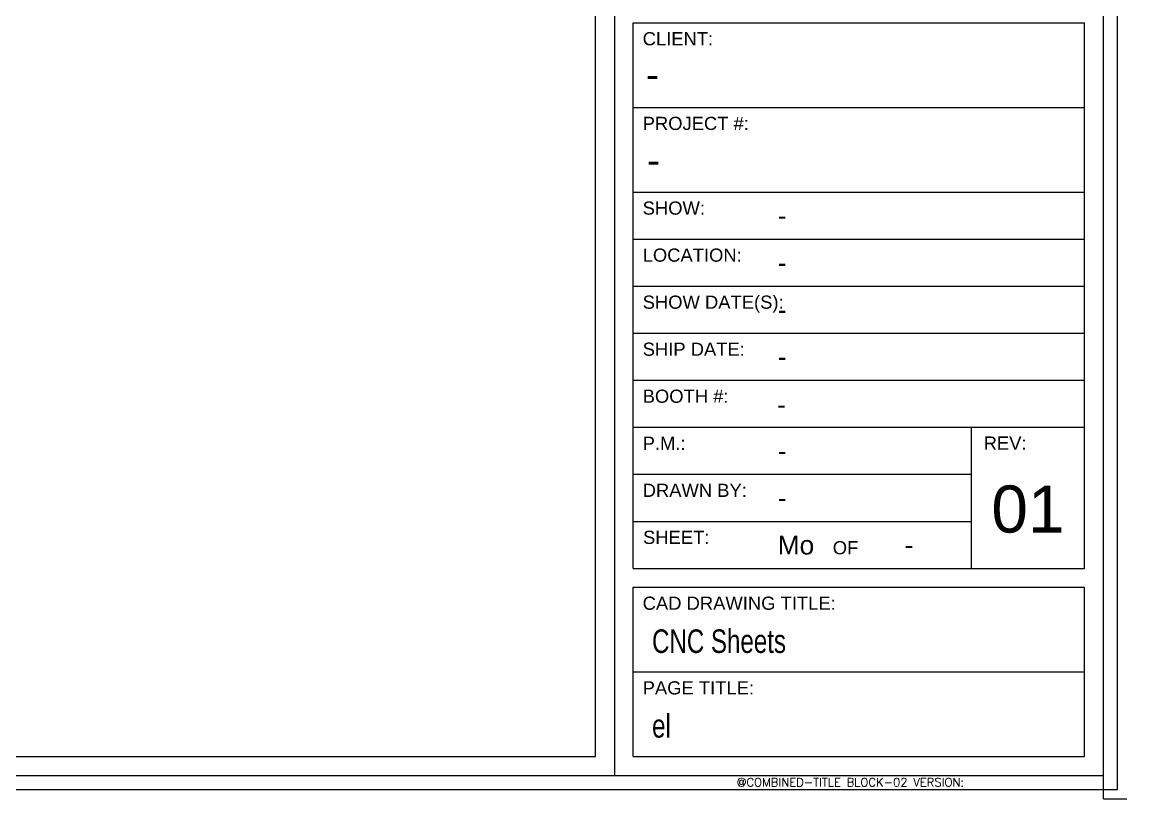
# Paper-space layout '04-Layout1 (4)' of a CAD drawing. Header units: inches. Extents: x -0.2 to 23.2, y -0.1 to 17.4.
# Drawn here: x 17.38 to 23.25, y -0.12 to 4 of the extents above; entities that cross this region are included whole.
import ezdxf
from ezdxf.enums import TextEntityAlignment as Align

# ---------------------------------------------------------------- set-up
doc = ezdxf.new("R2010")
doc.units = ezdxf.units.IN
doc.header["$MEASUREMENT"] = 0
doc.layers.get('Defpoints').update_dxf_attribs({"true_color": 0xff8080})
doc.styles.add('ANNO', font='swissli.ttf')
doc.styles.add('ANNO NARROW', font='swisscli.ttf')
doc.styles.get("Standard").update_dxf_attribs({"font": 'simplex.shx'})

# ---------------------------------------------------------------- blocks, each defined once
blk = doc.blocks.new('*U23')
at = {"color": 5}
for p, q in [((20.525, 17.25), (20.525, 0)), ((20.625, 1.1), (20.625, 4)), ((20.625, 4), (23.025, 4)), ((23.025, 1.1), (23.025, 4)), ((20.625, 3.55), (23.025, 3.55)), ((20.625, 3.1), (23.025, 3.1)), ((22.4222, 1.85), (22.4222, 1.1)), ((22.4222, 1.85), (23.025, 1.85)), ((20.625, 1.1), (23.025, 1.1)), ((22.4222, 1.1), (23.025, 1.1)), ((20.625, 0.1), (20.625, 1)), ((20.625, 1), (23.025, 1)), ((23.025, 0.1), (23.025, 1)), ((20.625, 0.1), (23.025, 0.1))]:
    blk.add_line(p, q, dxfattribs=at)
at = {"color": 9}
for p, q in [((20.625, 2.85), (23.025, 2.85)), ((20.625, 2.6), (23.025, 2.6)), ((20.625, 2.6), (23.025, 2.6)), ((20.625, 2.35), (23.025, 2.35)), ((20.625, 2.35), (23.025, 2.35)), ((20.625, 2.1), (23.025, 2.1)), ((20.625, 2.1), (23.025, 2.1)), ((20.625, 1.85), (22.4222, 1.85)), ((20.625, 1.6), (22.4222, 1.6)), ((20.625, 1.35), (22.4222, 1.35)), ((20.625, 0.55), (23.025, 0.55))]:
    blk.add_line(p, q, dxfattribs=at)
blk.add_lwpolyline([(-0.075, -0.075), (23.2, -0.075), (23.2, 17.325), (-0.075, 17.325)], close=True, dxfattribs=at)
at = {"color": 5}
blk.add_lwpolyline([(0, 0), (23.125, 0), (23.125, 17.25), (0, 17.25)], close=True, dxfattribs=at)
at = {"layer": 'Defpoints'}
for q in [(23.125, 0), (23.25, -0.125)]:
    blk.add_line((23.125, -0.125), q, dxfattribs=at)
blk.add_lwpolyline([(0.1, 0.1), (20.425, 0.1), (20.425, 17.15), (0.1, 17.15)], close=True, dxfattribs=at)
at = {"color": 4, "char_height": 0.07, "style": 'ANNO'}
for s, insert, attachment_point in [('CLIENT:', (20.675, 3.95), 1), ('PROJECT #:', (20.675, 3.5), 1), ('SHOW:', (20.675, 3.05), 1), ('LOCATION:', (20.675, 2.8), 1), ('SHOW DATE(S):', (20.675, 2.55), 1), ('SHIP DATE:', (20.675, 2.3), 1), ('BOOTH #:', (20.675, 2.05), 1), ('P.M.:', (20.675, 1.8), 1), ('DRAWN BY:', (20.675, 1.55), 1), ('SHEET:', (20.677, 1.3), 1), ('OF', (21.7537, 1.1739), 8), ('CAD DRAWING TITLE:', (20.675, 0.95), 1), ('PAGE TITLE:', (20.675, 0.5), 1)]:
    blk.add_mtext(s, dxfattribs=dict(at, insert=insert, attachment_point=attachment_point))
at = {"color": 4, "insert": (22.4883, 1.8011), "char_height": 0.07, "width": 0.195696, "attachment_point": 1, "style": 'ANNO'}
blk.add_mtext('REV:', dxfattribs=at)
at = {"color": 4, "ltscale": 0.95, "style": 'ANNO'}
for tag, p in [('CLIENT', (20.6927, 3.7259)), ('PROJECT_NO', (20.6981, 3.2708))]:
    blk.add_attdef(tag, text='', height=0.15, dxfattribs=at).set_placement(p, align=Align.MIDDLE_LEFT)
at = {"color": 4}
for tag, height, style, p in [('SHOW', 0.1, 'ANNO', (21.393, 2.975)), ('LOCATION', 0.1, 'ANNO', (21.393, 2.725)), ('SHOWDATE', 0.1, 'ANNO', (21.393, 2.475)), ('SHIP_DATE', 0.1, 'ANNO', (21.393, 2.225)), ('BOOTH_NO', 0.1, 'ANNO', (21.3894, 1.9714)), ('PM', 0.1, 'ANNO', (21.393, 1.725)), ('DET', 0.1, 'ANNO', (21.393, 1.475)), ('SHEET_NO', 0.1, 'ANNO', (21.393, 1.2239)), ('TOTAL_SHEETS', 0.1, 'ANNO', (22.0681, 1.225)), ('CAD_DWG_TITLE', 0.125, 'ANNO NARROW', (20.725, 0.7132)), ('PAGE_TITLE', 0.125, 'ANNO NARROW', (20.725, 0.2632))]:
    blk.add_attdef(tag, text='', height=height, dxfattribs=dict(at, style=style)).set_placement(p, align=Align.MIDDLE_LEFT)
at = {"color": 4, "ltscale": 0.95, "style": 'ANNO'}
blk.add_attdef('REV', text='', height=0.25, dxfattribs=at).set_placement((22.7236, 1.4155), align=Align.MIDDLE_CENTER)
at = {"layer": 'Defpoints'}
blk.add_text('@COMBINED-TITLE BLOCK-02 VERSION:', height=0.045, dxfattribs=at).set_placement((21.175, -0.059))
at = {"layer": 'Defpoints', "flags": 2}
blk.add_attdef('TITLE_BLOCK_VERSION', (22.558, -0.059), '', height=0.045, dxfattribs=at)

psp = doc.layouts.new('04-Layout1 (4)')

# ---------------------------------------------------------------- block references
at = {"color": 2}
ref = psp.add_blockref('*U23', (0, 0), dxfattribs=at)
ref.add_attrib('CLIENT', '-', dxfattribs={"color": 4, "ltscale": 0.95, "height": 0.15, "style": 'ANNO'}).set_placement((20.6927, 3.7259), align=Align.MIDDLE_LEFT)
ref.add_attrib('PROJECT_NO', '-', dxfattribs={"color": 4, "ltscale": 0.95, "height": 0.15, "style": 'ANNO'}).set_placement((20.6981, 3.2708), align=Align.MIDDLE_LEFT)
ref.add_attrib('SHOW', '-', dxfattribs={"color": 4, "height": 0.1, "style": 'ANNO'}).set_placement((21.393, 2.975), align=Align.MIDDLE_LEFT)
ref.add_attrib('LOCATION', '-', dxfattribs={"color": 4, "height": 0.1, "style": 'ANNO'}).set_placement((21.393, 2.725), align=Align.MIDDLE_LEFT)
ref.add_attrib('SHOWDATE', '-', dxfattribs={"color": 4, "height": 0.1, "style": 'ANNO'}).set_placement((21.393, 2.475), align=Align.MIDDLE_LEFT)
ref.add_attrib('SHIP_DATE', '-', dxfattribs={"color": 4, "height": 0.1, "style": 'ANNO'}).set_placement((21.393, 2.225), align=Align.MIDDLE_LEFT)
ref.add_attrib('BOOTH_NO', '-', dxfattribs={"color": 4, "height": 0.1, "style": 'ANNO'}).set_placement((21.3894, 1.9714), align=Align.MIDDLE_LEFT)
ref.add_attrib('PM', '-', dxfattribs={"color": 4, "height": 0.1, "style": 'ANNO'}).set_placement((21.393, 1.725), align=Align.MIDDLE_LEFT)
ref.add_attrib('DET', '-', dxfattribs={"color": 4, "height": 0.1, "style": 'ANNO'}).set_placement((21.393, 1.475), align=Align.MIDDLE_LEFT)
ref.add_attrib('SHEET_NO', 'Mo', dxfattribs={"color": 4, "height": 0.1, "style": 'ANNO'}).set_placement((21.393, 1.2239), align=Align.MIDDLE_LEFT)
ref.add_attrib('TOTAL_SHEETS', '-', dxfattribs={"color": 4, "height": 0.1, "style": 'ANNO'}).set_placement((22.0681, 1.225), align=Align.MIDDLE_LEFT)
ref.add_attrib('REV', '01', dxfattribs={"color": 4, "ltscale": 0.95, "height": 0.25, "style": 'ANNO'}).set_placement((22.7236, 1.4155), align=Align.MIDDLE_CENTER)
ref.add_attrib('CAD_DWG_TITLE', 'CNC Sheets', dxfattribs={"color": 4, "height": 0.125, "style": 'ANNO NARROW'}).set_placement((20.725, 0.7132), align=Align.MIDDLE_LEFT)
ref.add_attrib('PAGE_TITLE', 'el', dxfattribs={"color": 4, "height": 0.125, "style": 'ANNO NARROW'}).set_placement((20.725, 0.2632), align=Align.MIDDLE_LEFT)

doc.saveas('drawing.dxf')
